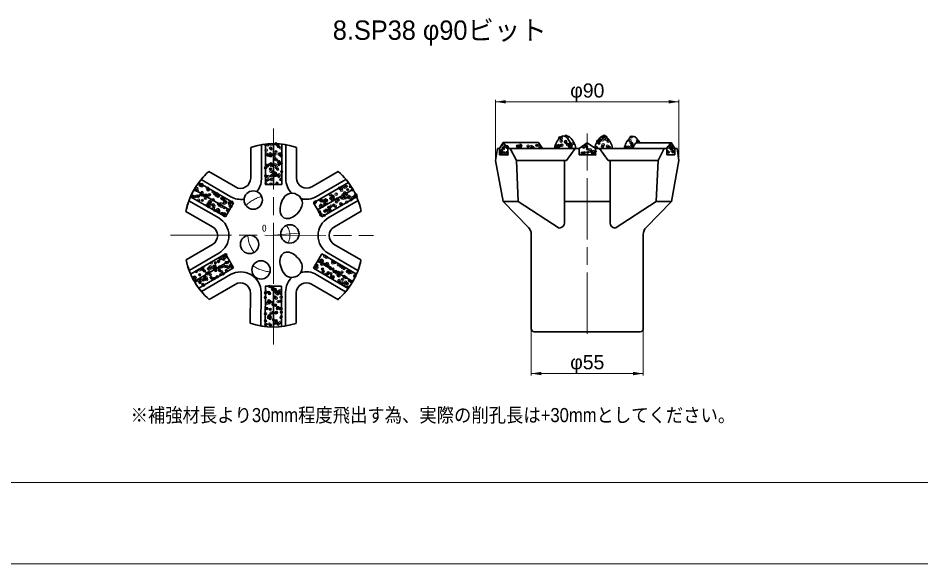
# Model space of a CAD drawing. Units: millimetres at full size, sheet at 1:2.5; details may follow other scales. Extents: x 2151 to 3831, y 1061 to 2264.
# Drawn here: x 2794 to 3237.1, y 1076 to 1343.8 of the extents above; entities that cross this region are included whole.
import ezdxf
from ezdxf.enums import TextEntityAlignment as Align

# ---------------------------------------------------------------- set-up
doc = ezdxf.new("R2010")
doc.units = ezdxf.units.MM
doc.header["$LTSCALE"] = 2.5
doc.header["$PDMODE"] = 32
doc.header["$PDSIZE"] = 1.25
doc.linetypes.add('CHAIN', pattern=[18.5, 12, -1.5, 3.5, -1.5])
doc.linetypes.add('DASHED_SPACED', pattern=[12, 6, -6])
for name, color, linetype, lineweight in [('1外形線', 7, 'Continuous', 35), ('2細い実線', 3, 'Continuous', 20), ('3隠れ線', 2, 'DASHED_SPACED', 13), ('4中心線', 1, 'CHAIN', 15), ('6寸法線', 4, 'Continuous', 13), ('7 枠・タイトル', 7, 'Continuous', 13)]:
    doc.layers.add(name, color=color, linetype=linetype, lineweight=lineweight)
doc.styles.add('ＭＳ ゴシック', font='')
doc.styles.add('ＭＳ Ｐゴシック', font='')
doc.styles.get('ＭＳ ゴシック').set_extended_font_data('MS Gothic')
doc.styles.get('ＭＳ Ｐゴシック').set_extended_font_data('MS PGothic')

# ---------------------------------------------------------------- blocks, each defined once
blk = doc.blocks.new('filled_arrow')
at = {"color": 0, "linetype": 'Continuous', "lineweight": -2}
blk.add_solid([(7.5, 1.25), (0, 0), (7.5, -1.25)], dxfattribs=at)

msp = doc.modelspace()

# ---------------------------------------------------------------- linework, layer by layer
at = {"layer": '1外形線'}
for p, q in [((2913.437, 1281.688), (2913.437, 1264.82)), ((2915.437, 1281.977), (2915.437, 1262.207)), ((2919.437, 1282.206), (2919.448, 1262.207)), ((2923.437, 1262.207), (2923.437, 1281.977)), ((2925.437, 1281.688), (2925.437, 1264.892)), ((3032.167, 1282.679), (3030.367, 1279.879)), ((3032.167, 1282.679), (3034.364, 1279.879)), ((3049.467, 1282.679), (3032.172, 1282.679)), ((3051.478, 1279.879), (3049.467, 1282.679)), ((3069.377, 1279.879), (3073.377, 1282.659)), ((3077.377, 1279.879), (3073.377, 1282.659)), ((3095.28, 1279.879), (3097.276, 1282.659)), ((3114.572, 1282.659), (3097.276, 1282.659)), ((3099.843, 1282.659), (3114.572, 1282.659)), ((3114.588, 1282.679), (3112.391, 1279.879)), ((3114.588, 1282.679), (3116.387, 1279.879)), ((2908.187, 1280.349), (2908.187, 1265.253)), ((2930.687, 1280.349), (2930.687, 1265.325)), ((3028.377, 1273.879), (3029.268, 1279.879)), ((3029.268, 1279.879), (3030.367, 1279.879)), ((3029.268, 1279.879), (3030.367, 1279.879)), ((3030.367, 1279.879), (3029.268, 1279.879)), ((3030.367, 1276.679), (3030.367, 1279.879)), ((3030.367, 1276.679), (3034.364, 1276.679)), ((3034.364, 1279.879), (3069.377, 1279.879)), ((3034.364, 1276.679), (3034.364, 1279.879)), ((3038.622, 1273.879), (3035.613, 1279.879)), ((3038.622, 1273.879), (3035.613, 1279.879)), ((3045.254, 1279.879), (3069.377, 1279.879)), ((3067.377, 1279.879), (3063.12, 1273.879)), ((3069.377, 1276.679), (3069.377, 1279.879)), ((3069.377, 1276.679), (3077.377, 1276.679)), ((3077.377, 1279.879), (3101.5, 1279.879)), ((3077.377, 1276.679), (3077.377, 1279.879)), ((3077.377, 1279.879), (3112.391, 1279.879)), ((3079.377, 1279.879), (3083.634, 1273.879)), ((3105.497, 1279.879), (3106.596, 1279.879)), ((3105.497, 1279.879), (3106.596, 1279.879)), ((3108.133, 1273.879), (3111.142, 1279.879)), ((3108.133, 1273.879), (3111.142, 1279.879)), ((3112.391, 1276.679), (3112.391, 1279.879)), ((3116.387, 1276.679), (3112.391, 1276.679)), ((3117.487, 1279.879), (3116.387, 1279.879)), ((3117.487, 1279.879), (3116.387, 1279.879)), ((3116.387, 1276.679), (3116.387, 1279.879)), ((3116.387, 1279.879), (3117.487, 1279.879)), ((3118.377, 1273.879), (3117.487, 1279.879)), ((3032.027, 1253.879), (3028.377, 1273.879)), ((3038.622, 1273.879), (3039.495, 1253.879)), ((3038.622, 1273.879), (3063.12, 1273.879)), ((3062.127, 1243.382), (3062.127, 1273.879)), ((3083.634, 1273.879), (3108.133, 1273.879)), ((3084.627, 1243.382), (3084.627, 1273.879)), ((3108.133, 1273.879), (3107.259, 1253.879)), ((3114.727, 1253.879), (3118.377, 1273.879)), ((2887.649, 1268.45), (2900.687, 1260.923)), ((2951.179, 1268.496), (2938.187, 1260.995)), ((2899.768, 1253.154), (2882.646, 1263.04)), ((2883.864, 1264.573), (2898.437, 1256.16)), ((2939.061, 1253.201), (2956.183, 1263.086)), ((2954.964, 1264.619), (2940.437, 1256.232)), ((2880.447, 1259.69), (2897.768, 1249.69)), ((2923.437, 1262.207), (2915.437, 1262.206)), ((2958.381, 1259.737), (2941.061, 1249.737)), ((2877.864, 1254.181), (2892.488, 1245.738)), ((2878.646, 1256.112), (2895.768, 1246.226)), ((2960.183, 1256.158), (2943.061, 1246.272)), ((2960.964, 1254.227), (2946.26, 1245.738)), ((2899.768, 1253.154), (2895.768, 1246.226)), ((2939.061, 1253.201), (2943.061, 1246.272)), ((3032.027, 1253.879), (3039.495, 1253.879)), ((3032.027, 1253.879), (3044.461, 1241.095)), ((3039.495, 1253.879), (3059.628, 1240.728)), ((3062.127, 1253.879), (3084.627, 1253.879)), ((3107.239, 1253.879), (3087.126, 1240.728)), ((3114.727, 1253.879), (3102.293, 1241.095)), ((3114.727, 1253.879), (3107.259, 1253.879)), ((2876.399, 1248.965), (2889.49, 1241.407)), ((2962.429, 1249.011), (2949.259, 1241.407)), ((3045.877, 1237.609), (3045.877, 1191.379)), ((3045.877, 1237.609), (3045.877, 1191.379)), ((3100.877, 1237.609), (3100.877, 1191.379)), ((2876.503, 1225.177), (2889.508, 1232.757)), ((2962.325, 1225.13), (2949.241, 1232.757)), ((2877.99, 1219.967), (2892.524, 1228.438)), ((2895.797, 1228.103), (2878.716, 1218.147)), ((2895.797, 1228.103), (2899.825, 1221.191)), ((2943.032, 1228.058), (2939.004, 1221.146)), ((2943.032, 1228.057), (2960.113, 1218.101)), ((2960.839, 1219.92), (2946.225, 1228.438)), ((2880.532, 1214.576), (2897.811, 1224.647)), ((2958.297, 1214.53), (2941.018, 1224.601)), ((2882.744, 1211.236), (2899.825, 1221.191)), ((2956.084, 1211.189), (2939.004, 1221.146)), ((2884.032, 1209.599), (2898.286, 1217.907)), ((2954.796, 1209.553), (2940.357, 1217.968)), ((2887.833, 1205.738), (2900.552, 1213.151)), ((2915.315, 1192.452), (2915.396, 1212.222)), ((2923.362, 1212.19), (2915.362, 1212.223)), ((2919.393, 1192.206), (2919.441, 1212.206)), ((2923.362, 1212.19), (2923.315, 1192.419)), ((2951.347, 1205.486), (2938.088, 1213.214)), ((2908.009, 1194.11), (2908.069, 1208.81)), ((2913.253, 1192.75), (2913.321, 1209.226)), ((2925.253, 1192.7), (2925.322, 1209.37)), ((2930.509, 1194.018), (2930.57, 1208.915)), ((3047.377, 1189.879), (3099.377, 1189.879))]:
    msp.add_line(p, q, dxfattribs=at)
for centre in [(2909.433, 1254.522), (2927.411, 1237.886), (2907.659, 1232.733), (2913.269, 1220.203)]:
    msp.add_circle(centre, 4.5, dxfattribs=at)
for centre, radius, start, end in [((3067.049, 1278.091), 10, 134.72596, 169.69931), ((3061.6, 1283.979), 2, 37.46908, 142.53092), ((3063.374, 1283.979), 2, 37.46908, 116.3317), ((3056.15, 1278.091), 10, 24.31832, 45.27404), ((3056.15, 1278.091), 10, 10.30069, 45.27404), ((3057.924, 1278.091), 10, 10.30069, 45.27404), ((3086.827, 1278.091), 10, 134.72596, 168.30909), ((3081.377, 1283.979), 2, 37.46908, 142.53092), ((3081.377, 1283.979), 2, 46.56746, 133.43254), ((3075.927, 1278.091), 10, 10.30069, 45.27404), ((3095.828, 1283.741), 2, 37.46908, 142.53092), ((2919.437, 1247.206), 35, 71.25066, 108.74934), ((2919.437, 1247.206), 35, 72.95921, 107.04079), ((3101.278, 1277.853), 10, 134.72596, 168.30909), ((3090.378, 1277.853), 10, 28.72441, 45.27404), ((2910.727, 1242.136), 35, 131.25066, 168.74934), ((2910.727, 1242.136), 35, 132.95921, 167.04079), ((2928.102, 1242.182), 35, 11.25066, 48.74934), ((2928.102, 1242.182), 35, 12.95921, 47.04079), ((2903.187, 1265.253), 5, 240, 0), ((2903.437, 1264.82), 10, 321.70871, 0), ((2935.437, 1264.892), 10, 180, 225.02106), ((2935.687, 1265.325), 5, 180, 300), ((2903.437, 1264.82), 10, 240, 278.71772), ((2928.543, 1252.822), 5, 329.74905, 149.74905), ((2935.437, 1264.892), 10, 255.5208, 300), ((2887.488, 1237.077), 10, 300.23612, 60), ((2951.26, 1237.078), 10, 120, 239.76388), ((2886.99, 1237.076), 5, 300.23612, 60), ((2951.759, 1237.077), 5, 120, 239.76388), ((3040.877, 1237.609), 5, 0, 44.20456), ((3059.551, 1243.304), 2.578, 271.72383, 1.72383), ((3087.204, 1243.304), 2.578, 178.27617, 268.27617), ((3105.877, 1237.609), 5, 135.79544, 180), ((2910.802, 1232.147), 35, 191.48678, 228.98546), ((2910.802, 1232.147), 35, 193.19533, 227.27691), ((2928.479, 1221.554), 5, 210.01483, 30.01483), ((2928.026, 1232.1), 35, 311.01454, 348.51322), ((2928.026, 1232.1), 35, 312.72309, 346.80467), ((2903.321, 1209.267), 10, 359.76388, 120.23612), ((2935.322, 1209.329), 10, 59.76388, 104.73919), ((2935.322, 1209.329), 10, 133.73577, 179.76388), ((2903.069, 1208.831), 5, 359.76388, 120.23612), ((2935.57, 1208.895), 5, 59.76388, 179.76388), ((2919.395, 1227.206), 35, 251.01454, 288.51322), ((2919.395, 1227.206), 35, 252.72309, 286.80467), ((3047.377, 1191.379), 1.5, 180, 270), ((3099.377, 1191.379), 1.5, 270, 0)]:
    msp.add_arc(centre, radius, start, end, dxfattribs=at)
for centre, major_axis in [((2928.543, 1252.822), (4.086, 7.006)), ((2928.479, 1221.554), (4.057, -7.022))]:
    msp.add_ellipse(centre, major_axis=major_axis, ratio=0.616523, start_param=1.5707963, end_param=4.712389, dxfattribs=at)
for p in [(3032.167, 1279.859), (3114.588, 1279.859)]:
    msp.add_point(p, dxfattribs=at)
at = {"layer": '2細い実線'}
for p in [(3059.92, 1285.019), (3060.596, 1284.874), (3062.93, 1285.92), (3063.773, 1285.383), (3081.075, 1285.45), (3081.615, 1285.954), (3082.458, 1285.417), (3094.915, 1285.44), (2915.572, 1281.516), (2916.613, 1281.653), (2917.892, 1280.05), (2918.239, 1281.867), (2920.47, 1282.028), (2920.536, 1282.054), (2921.379, 1281.517), (2921.792, 1280.741), (2923.008, 1280.025), (3032.448, 1281.609), (3033.404, 1280.856), (3033.942, 1280.886), (3034.247, 1280.318), (3039.177, 1280.953), (3039.632, 1280.867), (3040.451, 1281.541), (3040.475, 1280.33), (3040.82, 1281.203), (3044.293, 1280.928), (3045.86, 1280.878), (3046.704, 1280.341), (3048.572, 1281.364), (3049.695, 1281.123), (3050.167, 1280.027), (3058.267, 1281.094), (3058.317, 1280.901), (3059.16, 1280.364), (3059.308, 1281.231), (3060.046, 1281.165), (3060.581, 1283.437), (3060.934, 1281.445), (3062.587, 1283.05), (3062.744, 1283.235), (3062.956, 1282.712), (3063.651, 1281.802), (3064.545, 1280.912), (3064.692, 1281.94), (3064.696, 1281.118), (3065.389, 1280.375), (3065.448, 1281.36), (3066.318, 1282.154), (3071.617, 1280.386), (3072.699, 1281.049), (3073.067, 1280.712), (3077.845, 1280.397), (3078.497, 1283.472), (3078.711, 1282.805), (3079.079, 1282.467), (3079.266, 1283.471), (3079.801, 1283.929), (3080.819, 1280.873), (3080.842, 1284.066), (3081.201, 1281.596), (3082.468, 1284.28), (3083.23, 1280.946), (3083.613, 1283.447), (3084.073, 1280.409), (3092.412, 1280.411), (3093.453, 1280.548), (3094.25, 1283.708), (3094.835, 1282.559), (3095.079, 1280.762), (3095.203, 1282.221), (3095.687, 1280.969), (3097.951, 1283.505), (3113.067, 1280.381), (3114.371, 1281.003), (3115.215, 1280.465), (3115.245, 1280.067), (2915.78, 1278.985), (2915.923, 1277.035), (2916.766, 1276.498), (2917.416, 1276.58), (2917.77, 1277.161), (2918.018, 1276.196), (2918.139, 1276.824), (2918.187, 1279.571), (2918.457, 1276.717), (2920.083, 1276.931), (2920.596, 1278.175), (2922.151, 1277.046), (2922.8, 1277.289), (2922.994, 1276.509), (2923.134, 1276.172), (3031.055, 1278.373), (3031.349, 1277.55), (3031.363, 1278.907), (3032.39, 1277.687), (3034.016, 1277.901), (3034.068, 1277.032), (3070.809, 1277.573), (3070.878, 1277.576), (3071.919, 1277.713), (3073.388, 1279.551), (3073.545, 1277.927), (3074.653, 1278.452), (3074.807, 1279.117), (3075.925, 1277.548), (3076.262, 1278.284), (3076.798, 1277.293), (3077.166, 1276.955), (3077.303, 1278.422), (3112.833, 1278.216), (3113.074, 1277.953), (3115.058, 1278.557), (3115.426, 1278.219), (3115.791, 1278.31), (2915.858, 1271.65), (2916.226, 1271.312), (2916.544, 1271.287), (2917.538, 1272.027), (2918.144, 1272.342), (2918.381, 1271.489), (2919.26, 1271.645), (2919.802, 1274.563), (2919.879, 1275.229), (2920.301, 1271.782), (2920.722, 1274.321), (2921.87, 1273.405), (2921.927, 1271.996), (2922.238, 1273.067), (2923.26, 1272.318), (2915.446, 1270.273), (2917.966, 1269.718), (2918.27, 1268.489), (2919.153, 1267.018), (2919.957, 1267.893), (2920.325, 1267.556), (2920.848, 1270.467), (2920.974, 1266.614), (2921.104, 1266.709), (2921.417, 1269.555), (2922.145, 1266.846), (2923.386, 1268.464), (2915.572, 1266.419), (2915.698, 1262.565), (2915.721, 1266), (2916.053, 1264.206), (2916.762, 1266.137), (2916.804, 1264.536), (2918.044, 1262.382), (2918.388, 1266.351), (2918.396, 1264.635), (2919.996, 1266.481), (2921.1, 1262.76), (2922.065, 1265.961), (2923.033, 1264.547), (2881.05, 1259.459), (2881.78, 1260.241), (2881.893, 1259.185), (2883.399, 1261.942), (2883.419, 1261.748), (2884.192, 1262.092), (2884.242, 1261.405), (2884.318, 1258.238), (2884.46, 1261.885), (2887.015, 1260.308), (2887.278, 1259.471), (2889.72, 1258.433), (2951.71, 1260.382), (2952.4, 1259.958), (2952.732, 1259.38), (2952.751, 1260.519), (2954.377, 1260.733), (2954.391, 1258.134), (2954.759, 1257.797), (2955.144, 1261.231), (2955.789, 1259.595), (2957.093, 1261.091), (2957.967, 1259.447), (2879.629, 1256.385), (2879.88, 1256.104), (2880.921, 1256.241), (2881.906, 1256.387), (2882.547, 1256.455), (2882.665, 1254.451), (2883.883, 1257.361), (2884.252, 1257.024), (2884.444, 1254.384), (2885.014, 1256.934), (2885.263, 1256.812), (2885.857, 1256.397), (2885.992, 1255.429), (2886.304, 1256.949), (2887.141, 1256.454), (2887.93, 1257.163), (2887.983, 1253.605), (2888.893, 1254.463), (2889.846, 1254.579), (2890.647, 1257.521), (2891.242, 1256.945), (2891.688, 1257.658), (2892.004, 1257.184), (2892.086, 1256.408), (2892.257, 1256.43), (2893.995, 1255.36), (2894.363, 1255.023), (2895.081, 1254.646), (2895.122, 1254.474), (2896.103, 1253.428), (2898.915, 1253.431), (2940.07, 1253.671), (2942.366, 1254.624), (2942.735, 1254.286), (2942.787, 1254.029), (2943.828, 1254.166), (2944.948, 1254.564), (2945.045, 1253.481), (2945.454, 1254.38), (2947.297, 1257.047), (2947.456, 1255.332), (2948.14, 1256.51), (2948.17, 1254.738), (2948.378, 1256.379), (2948.747, 1256.041), (2949.211, 1254.875), (2950.154, 1257.402), (2950.28, 1253.548), (2950.487, 1254.447), (2950.837, 1255.089), (2951.176, 1254.576), (2952.858, 1255.526), (2953.525, 1257.059), (2953.554, 1255.446), (2954.368, 1256.521), (2954.595, 1255.583), (2955.27, 1257.377), (2955.396, 1253.523), (2956.221, 1255.797), (2956.499, 1256.202), (2957.405, 1254.587), (2958.093, 1255.593), (2958.937, 1256.155), (2959.753, 1257.07), (2959.978, 1256.292), (2886.629, 1251.926), (2887.107, 1251.877), (2887.267, 1252.6), (2887.472, 1251.389), (2888.148, 1252.014), (2888.351, 1253.267), (2889.774, 1252.228), (2889.972, 1250.725), (2890.091, 1251.673), (2890.509, 1249.454), (2892.082, 1249.849), (2892.383, 1252.576), (2892.45, 1249.511), (2892.491, 1252.586), (2892.857, 1251.937), (2893.532, 1252.723), (2893.701, 1251.4), (2895.158, 1252.937), (2895.207, 1250.792), (2896.737, 1249.466), (2897.785, 1252.771), (2897.874, 1253.294), (2898.094, 1251.604), (2898.463, 1251.266), (2939.643, 1253.287), (2942.466, 1251.503), (2942.684, 1252.028), (2943.527, 1251.49), (2944.475, 1252.691), (2944.631, 1249.093), (2945.171, 1249.627), (2945.672, 1249.23), (2946.465, 1250.867), (2946.563, 1249.556), (2946.834, 1250.53), (2947.298, 1249.444), (2947.582, 1251.478), (2948.912, 1252.039), (2949.755, 1251.502), (2952.478, 1252.623), (2952.846, 1252.285), (2892.509, 1248.722), (2894.19, 1247.917), (2894.335, 1247.65), (2895.333, 1246.938), (2895.376, 1247.787), (2941.914, 1248.736), (2942.562, 1247.18), (2942.592, 1247.649), (2944.299, 1247.02), (2894.705, 1226.885), (2895.963, 1227.67), (2944.532, 1226.975), (2888.898, 1223.708), (2890.853, 1223.75), (2892.357, 1224.402), (2893.265, 1225.6), (2894.541, 1225.801), (2894.91, 1225.463), (2895.549, 1226.348), (2896.089, 1223.817), (2896.65, 1223.869), (2940.367, 1222.64), (2940.651, 1222.457), (2942.183, 1224.493), (2942.913, 1225.065), (2943.084, 1222.998), (2943.281, 1224.727), (2943.348, 1224.527), (2944.125, 1223.135), (2945.021, 1223.132), (2945.375, 1226.438), (2945.751, 1223.349), (2946.052, 1222.652), (2948.411, 1224.504), (2948.464, 1224.503), (2948.467, 1223.707), (2949.508, 1223.844), (2951.288, 1222.719), (2881.515, 1219.371), (2883.062, 1220.274), (2884.625, 1220.358), (2884.688, 1220.488), (2884.707, 1221.317), (2885.578, 1219.702), (2886.616, 1218.534), (2886.985, 1218.197), (2887.404, 1220.846), (2887.744, 1219.382), (2888.275, 1221.771), (2888.401, 1217.918), (2888.445, 1220.983), (2890.071, 1221.197), (2890.092, 1221.865), (2890.638, 1222.114), (2890.936, 1221.328), (2890.979, 1219.896), (2892.628, 1220.29), (2892.788, 1221.555), (2892.997, 1219.952), (2893.391, 1221.747), (2893.517, 1217.893), (2893.829, 1221.692), (2893.972, 1219.394), (2894.737, 1218.357), (2895.455, 1221.906), (2896.215, 1219.963), (2896.321, 1221.877), (2897.164, 1221.339), (2898.171, 1222.264), (2898.641, 1222.045), (2898.793, 1221.941), (2899.009, 1221.707), (2939.919, 1221.956), (2940.762, 1221.419), (2943.474, 1220.673), (2943.798, 1219.484), (2944.928, 1218.063), (2945.969, 1218.2), (2946.147, 1221.967), (2946.178, 1218.798), (2946.99, 1221.43), (2947.012, 1221.308), (2947.381, 1220.97), (2947.595, 1218.414), (2948.59, 1220.649), (2949.121, 1219.376), (2950.026, 1219.496), (2950.311, 1218.771), (2951.352, 1218.908), (2951.414, 1218.865), (2952.375, 1221.979), (2952.978, 1219.122), (2953.219, 1221.441), (2953.992, 1220.844), (2955.695, 1219.48), (2956.255, 1219.507), (2956.53, 1218.841), (2956.736, 1219.617), (2957.123, 1219.307), (2957.492, 1218.97), (2880.094, 1216.297), (2880.587, 1215.872), (2880.604, 1216.779), (2880.972, 1216.441), (2881.148, 1214.844), (2882.712, 1214.847), (2883.131, 1214.363), (2883.166, 1217.851), (2883.292, 1213.997), (2883.865, 1215.202), (2884.906, 1215.339), (2885.479, 1216.846), (2885.704, 1215.848), (2886.323, 1216.309), (2886.532, 1215.553), (2888.725, 1216.602), (2889.248, 1215.91), (2890.289, 1216.048), (2891.708, 1216.857), (2947.762, 1216.959), (2948.606, 1216.422), (2948.716, 1216.795), (2951.111, 1217.552), (2951.48, 1217.214), (2951.54, 1215.011), (2951.642, 1214.487), (2952.155, 1213.836), (2953.196, 1213.973), (2953.22, 1215.62), (2953.99, 1216.97), (2954.118, 1216.99), (2954.822, 1214.187), (2954.834, 1216.433), (2955.21, 1213.796), (2955.579, 1213.458), (2956.656, 1214.987), (2957.539, 1214.545), (2957.87, 1214.499), (2959.232, 1217.375), (2959.353, 1217.057), (2884.703, 1213.023), (2885.072, 1212.685), (2915.511, 1209.012), (2915.887, 1209.411), (2917.137, 1209.226), (2917.319, 1212.194), (2918.236, 1211.894), (2919.059, 1210.599), (2919.079, 1211.357), (2919.854, 1209.583), (2920.159, 1210.684), (2920.895, 1209.72), (2922.116, 1209.423), (2922.521, 1209.934), (2954.244, 1213.136), (2955.606, 1211.962), (2915.406, 1206.682), (2917.146, 1205.088), (2917.462, 1208.614), (2917.588, 1204.761), (2919.851, 1206.886), (2920.285, 1206.83), (2920.695, 1206.349), (2921.05, 1208.775), (2921.419, 1208.437), (2921.698, 1204.648), (2922.739, 1204.785), (2922.864, 1208.809), (2922.99, 1204.955), (2923.158, 1206.843), (2916.082, 1201.329), (2916.314, 1203.939), (2917.355, 1204.076), (2917.503, 1204.403), (2917.714, 1200.907), (2918.981, 1204.29), (2919.137, 1203.264), (2919.506, 1202.926), (2920.411, 1202.977), (2921.246, 1201.331), (2921.467, 1201.878), (2922.31, 1201.341), (2923.116, 1201.102), (2915.442, 1198.646), (2916.853, 1196.858), (2917.224, 1197.752), (2917.593, 1197.414), (2917.697, 1196.321), (2917.84, 1197.053), (2918.158, 1199.003), (2919.118, 1199.395), (2919.199, 1199.14), (2919.333, 1195.82), (2920.537, 1199.123), (2920.825, 1199.354), (2923.082, 1196.87), (2923.236, 1199.507), (2923.242, 1197.248), (2915.428, 1195.203), (2915.66, 1193.496), (2917.286, 1193.71), (2917.966, 1193.2), (2920.002, 1194.068), (2920.663, 1195.269), (2920.733, 1194.387), (2921.043, 1194.205), (2921.323, 1193.996), (2921.692, 1193.658), (2922.669, 1194.419)]:
    msp.add_point(p, dxfattribs=at)
at = {"layer": '3隠れ線'}
msp.add_line((2931.891, 1238.267), (2919.441, 1237.206), dxfattribs=at)
for centre, radius, start, end in [((2919.441, 1237.206), 20, 107.10703, 132.94482), ((2919.441, 1237.199), 8, 330.02364, 37.59659), ((2919.441, 1237.199), 12.6, 179.84685, 221.33102), ((2919.369, 1237.168), 18, 235.87084, 264.57066)]:
    msp.add_arc(centre, radius, start, end, dxfattribs=at)
at = {"layer": '4中心線'}
for p, q in [((2919.441, 1289.643), (2919.441, 1183.706)), ((3073.377, 1188.934), (3073.377, 1287.189)), ((2868.846, 1237.311), (2968.529, 1237.105))]:
    msp.add_line(p, q, dxfattribs=at)
at = {"layer": '6寸法線'}
for p, q in [((3028.377, 1273.942), (3028.377, 1303.725)), ((3028.377, 1302.725), (3118.377, 1302.725)), ((3118.377, 1273.942), (3118.377, 1303.725)), ((3100.877, 1193.188), (3100.877, 1168.383)), ((3045.877, 1191.317), (3045.877, 1168.383)), ((3045.877, 1169.383), (3100.877, 1169.383))]:
    msp.add_line(p, q, dxfattribs=at)
at = {"layer": '7 枠・タイトル'}
for p, q in [((2191.175, 1115.959), (3791.175, 1115.959)), ((2151.175, 1075.959), (3831.175, 1075.959))]:
    msp.add_line(p, q, dxfattribs=at)

# ---------------------------------------------------------------- block references
at = {"layer": '6寸法線', "xscale": 0.667, "yscale": 0.667}
for p in [(3028.377, 1302.725), (3045.877, 1169.383)]:
    msp.add_blockref('filled_arrow', p, dxfattribs=at)
at = {"layer": '6寸法線', "xscale": 0.667, "yscale": 0.667, "rotation": 180}
for p in [(3118.377, 1302.725), (3100.877, 1169.383)]:
    msp.add_blockref('filled_arrow', p, dxfattribs=at)

# ---------------------------------------------------------------- texts
at = {"layer": '1外形線', "style": 'ＭＳ ゴシック'}
msp.add_text('O', height=3.323, dxfattribs=at).set_placement((2913.718, 1242.36), align=Align.TOP_LEFT)
at = {"layer": '6寸法線', "style": 'ＭＳ Ｐゴシック', "width": 1.05}
for s, p in [('φ90', (3073.377, 1308.279)), ('φ55', (3073.377, 1174.937))]:
    msp.add_text(s, height=6.928, dxfattribs=at).set_placement(p, align=Align.MIDDLE_CENTER)
at = {"layer": '7 枠・タイトル', "style": 'ＭＳ Ｐゴシック'}
msp.add_text('8.SP38 φ90ビット', height=9.501, dxfattribs=at).set_placement((2948.488, 1330.277), align=Align.BOTTOM_LEFT)
at = {"layer": '7 枠・タイトル', "style": 'ＭＳ Ｐゴシック', "width": 0.9}
msp.add_text('※補強材長より30mm程度飛出す為、実際の削孔長は+30mmとしてください。', height=6.928, dxfattribs=at).set_placement((2849.249, 1143.46), align=Align.BOTTOM_LEFT)

doc.saveas('drawing.dxf')
